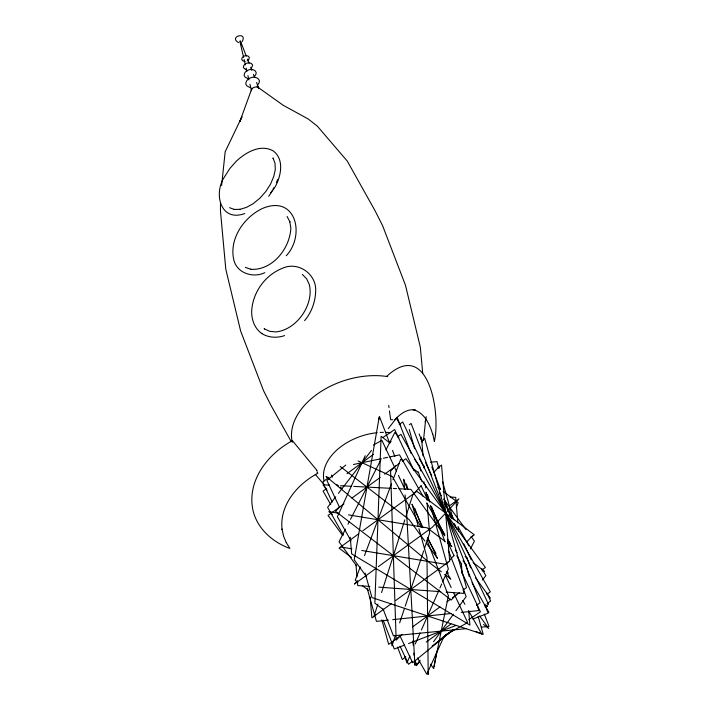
<?xml version="1.0" encoding="UTF-8"?>
<svg xmlns="http://www.w3.org/2000/svg" width="710" height="710" viewBox="0 0 710 710"><rect width="100%" height="100%" fill="white"/><g stroke="black" fill="none" stroke-linecap="round" stroke-linejoin="round"><path stroke-width="1.06" d="M220.464 202.616L220.455 210.985L225.78 269.099L240.637 331.029L263.552 390.713L271.202 405.8L291.233 441.602M221.618 185.47L225.176 151.745L241.968 116.724L239.882 121.499L251.961 88.244M423.453 440.582L425.636 419.912M379.131 417.604L354.219 559.826L366.6 576.769M436.765 651.239L433.721 668.616L430.464 664.152M378.749 419.619L379.397 416.397L389.71 443.182M434.032 666.557L448.409 595.663L426.994 540.035M377.871 604.148L373.833 616.786L376.06 614.425M381.581 592.557L404.824 519.871M405.827 516.711L412.9 494.595L421.057 485.906M438.922 468.272L439.596 466.168L433.659 472.487M420.773 439.197L421.465 437.111L423.062 455.873M395.452 635.406L391.964 645.843L391.583 641.432M399.632 622.883L404.514 608.275M405.215 606.18L423.692 550.862M424.394 548.777L429.621 533.121L427.092 503.328M360.245 566.926L355.24 580.256L357.893 582.262M364.487 555.637L391.467 483.829M393.012 479.729L400.715 459.21L403.369 461.216M456.264 507.828L458.19 502.698L443.155 491.32M276.332 182.674L277.61 179.657M409.954 656.004L406.865 663.007L405.073 656.626M415.243 643.988L420.098 632.983M421.42 629.983L439.064 589.948M439.943 587.942L441.709 583.939M442.587 581.943L448.321 568.932L430.721 506.141M365.188 455.722L337.374 516.738L351.006 540.745M444.132 636.24L426.808 674.251L417.533 657.922M345.495 529.11L339.007 541.819L356.606 565.888M347.989 524.228L349.489 521.291M350.491 519.338L380.933 459.725M385.929 449.945L394.911 432.354L398.825 437.706M470.428 548.954L474.422 541.135L471.165 536.68M270.767 192.738L271.877 191.017M272.977 189.286L274.078 187.555M420.107 660.344L416.273 665.66L414.294 660.504M433.544 641.742L453.37 614.283M455.926 610.742L466.159 596.569L448.312 550.206M335.706 496.822L327.612 507.313L343.427 535.171M338.404 493.326L371.436 450.477M388.29 428.618L396.375 418.128L400.742 425.814M419.743 661.329L417.054 664.826L415.412 661.951M482.445 580.017L485.817 575.641L481.992 568.914M286.263 255.76C305.433 235.232 296.017 194.513 262.718 208.349C243.716 217.171 228.442 239.492 234.06 260.845C237.761 273.634 253.568 278.134 264.839 272.675M304.572 320.663C311.388 312.657 315.213 302.274 315.63 291.801C317.175 274.38 298.298 260.863 282.358 268.309C264.803 275.214 252.254 293.07 251.659 311.921C251.633 320.183 254.872 328.81 261.901 333.576M268.691 196.333L275.365 186.481C281.089 175.991 284.453 159.093 273.164 150.902C260.49 143.739 245.74 152.419 236.377 161.143L229.871 168.465L224.635 176.692C213.204 193.111 220.34 222.603 244.755 213.524M242.083 41.686C248.047 31.125 228.096 36.618 238.569 42.662M251.296 68.426L252.671 65.089C250.808 60.803 242.909 63.101 243.361 67.672L246.095 69.864M254.366 76.653L255.99 74.186L256.132 72.376C253.745 66.873 243.601 69.82 244.187 75.695L245.181 77.186L247.692 78.508M257.384 85.36L259.212 82.573L259.381 80.523C256.674 74.293 245.198 77.63 245.855 84.277L246.982 85.963L249.822 87.463M392.763 419.743L390.642 419.672L389.453 410.904M339.992 506.585L335.546 511.324L451.196 600.057L456.388 594.536M395.754 465.653L390.562 471.183L396.18 640.198L400.626 635.468M342.504 545.457L341.022 547.037L351.929 548.839M357.432 580.913L354.467 584.073L375.688 568.595M447.939 561.974L445.72 564.343L361.736 550.463M449.421 560.394L453.876 555.655M466.479 542.236L472.407 535.917M394.636 420.089C399.757 414.276 406.981 408.543 415.226 409.989L413.176 409.617C424.287 412.466 429.665 424.101 432.647 434.174M386.737 376.327C428.725 337.49 440.945 413.797 434.325 441.434L432.86 434.209M345.797 465.059L326.893 480.466L339.611 507.508M452.163 630.507L412.643 662.732L399.925 635.69M328.908 477.289L322.793 482.01L324.204 485.01M412.031 661.578L408.543 664.276L400.058 646.251M432.124 646.082L453.078 629.921M487.14 603.642L490.637 600.953L486.865 592.939M399.206 424.544L402.748 421.962L488.489 604.228L484.957 606.81M409.342 424.749L411.117 423.462L480.12 602.728L476.587 605.31M326.627 488.524L323.094 491.107L330.727 504.553M346.968 473.685L373.487 454.338M389.408 442.72L391.174 441.434M397.36 436.916L400.901 434.334L490.335 591.847L486.803 594.43M421.199 441.185L424.74 438.602L466.497 587.587L462.964 590.161M343.968 503.86L328.055 515.469L342.397 535.091M351.929 498.056L380.223 477.413M384.642 474.182L399.677 463.222M402.33 461.287L405.863 458.704L485.374 567.485L481.833 570.068M438.008 467.668L441.54 465.085L449.696 561.095L395.763 600.447M358.523 533.929L339.069 548.12L351.45 557.483M362.943 530.698L416.877 491.347L474.351 534.843L470.819 537.417M450.122 505.334L458.962 498.881L432.275 527.308L378.341 566.66M391.343 603.678L371.889 617.869L370.105 596.897M401.949 634.678L388.689 644.352L381.829 619.874M412.563 626.939L439.969 606.935M447.043 601.778L450.584 599.196M452.35 597.909L459.423 592.743M405.854 656.919L402.313 659.501L397.556 647.138M426.186 642.08L450.948 624.019M439.863 639.71L453.122 630.027M382.885 437.511L394.671 429.559L413.992 470.623M443.244 636.888L453.22 630.169M468.635 619.777L480.422 611.825L462.05 572.766M247.284 60.785L248.873 59.409L249.316 57.457C247.808 53.969 241.391 55.841 241.755 59.56L243.06 61.033L245.056 61.397M373.353 445.072L381.909 440.324L396.517 471.369M445.782 634.722L467.659 622.59L453.53 592.548M316.651 470.845L317.113 470.597L292.431 440.697L291.979 440.945C267.927 453.965 247.266 480.351 252.716 509.026C256.461 528.018 272.249 542.076 289.893 548.422L286.201 542.502M316.98 472.221L317.432 471.964L317.76 473.339C297.454 484.06 279.181 505.218 282.101 529.527L281.976 528.985L283.583 536.174L286.166 542.342M404.478 645.124L394.281 649.02L383.169 620.167M408.561 643.571L455.5 625.661M472.851 619.049L488.16 613.209L484.983 604.964M284.586 335.59C276.944 338.262 268.353 337.765 261.457 333.363M353.42 464.517L381.279 458.687M383.427 458.234L387.713 457.338M389.852 456.885L399.499 454.87L422.947 496.166M430.455 462.272L436.987 461.58L438.78 467.961M388.414 620.114L376.442 621.374L367.194 588.386M392.763 619.653L451.542 613.44M461.331 612.402L478.753 610.556L476.96 604.174M466.222 628.661L393.384 635.805L383.08 609.02M481.433 627.17L489.048 626.415L484.291 614.052M329.617 485.143L323.032 484.806L326.937 490.157M340.605 485.72L351.583 486.288M353.784 486.403L391.121 488.338M393.322 488.453L396.615 488.631M398.816 488.737L410.895 489.367L444.779 535.739M450.167 496.982L455.696 497.391L457.843 522.773M369.892 586.469L357.733 585.572L357.361 581.153M378.741 587.117L440.635 591.687M446.164 592.096L463.843 593.4L463.47 588.989M264.564 328.943L264.111 328.739L269.764 331.348L275.915 331.916C296.602 329.866 314.29 304.679 309.285 284.515L306.693 278.897L302.345 274.433M338.661 513.268L328.828 511.653L332.369 514.333M348.486 514.883L427.127 527.814L444.806 541.189M482.409 570.938L484.602 571.302L473.1 562.604M240.415 41.597L241.311 44.934M245.349 267.359L251.012 269.365L250.532 269.303C271.992 270.865 290.017 248.855 290.843 227.883L289.76 221.529L289.928 221.964L287.106 216.488M229.57 207.684L234.575 209.539L234.052 209.432L240.113 209.361L239.661 209.441L246.423 207.4L253.168 203.69L259.975 198.108L265.851 191.451L270.537 184.13L273.749 176.533L275.285 169.637L275.001 163.176L272.959 157.922L273.173 158.436M358.071 460.932L392.39 476.596L421.287 527.503M475.94 631.421L481.824 634.11L468.733 611.061M257.073 86.664L283.175 105.266L308.317 119.049L317.326 126.149L347.296 161.108L374.898 210.453L382.548 225.54L405.472 285.225L420.32 347.154L422.734 373.469M389.932 442.969L381.092 436.277L374.862 603.189L383.711 609.872M412.208 467.908L418.403 472.594M437.848 487.309L440.502 489.314M447.46 543.203L451.88 546.549M465.148 556.578L466.914 557.918M329.609 479.099L326.067 476.419L429.887 563.048L441.38 571.745M336.682 484.451L338.448 485.791M340.214 487.131L341.989 488.462M444.913 574.417L450.22 578.437M485.587 605.195L487.362 606.535L485.658 605.115M362.313 585.608L368.499 590.294M340.214 466.461L409.235 519.693L424.873 541.091M483.563 624.481L488.737 628.474L479.614 615.987M315.222 474.298L323.787 484.282M414.462 459.104L419.681 466.239M439.88 493.885L441.185 495.669M443.786 499.228L465.946 529.545M447.389 539.298L450.646 543.762M455.208 550.001L457.16 552.682M463.026 560.705L466.284 565.16M475.407 577.647L490.397 598.148M426.177 542.875L437.253 558.033M447.034 571.408L448.338 573.192M419.282 458.465L424.189 467.109M444.371 502.644L454.187 519.933M458.003 526.66L468.911 545.866M426.763 502.893L444.762 534.586M447.486 539.387L451.303 546.114M456.761 555.717L461.669 564.361M472.026 582.608L488.933 612.384M427.287 538.065L436.02 553.436M446.377 571.683L450.743 579.36M462.734 600.491L464.917 604.334M425.618 462.742L431.742 475.762M439.286 491.79L441.167 495.793M443.998 501.801L451.533 517.83M454.356 523.838L457.187 529.846M463.781 543.869L471.325 559.888M421.057 485.64L428.13 500.665M430.482 505.671L444.62 535.713M447.442 541.721L454.036 555.744M398.399 475.372L405.002 489.394M412.066 504.419L422.903 527.45M427.615 537.47L437.511 558.495M445.046 574.523L451.169 587.543M325.144 487.016L332.209 502.041M240.37 40.905L246.299 56.134M247.479 59.178L249.059 63.243M250.639 67.308L251.828 70.352M253.408 74.417L254.588 77.461M256.558 82.537L258.928 88.626A3.878 2.556 -17.3 0 0 254.615 87.179A3.878 2.556 -17.3 0 0 251.473 90.703L249.947 84.242M419.148 433.943L422.326 442.179M431.84 466.914L440.564 489.58M444.132 498.846L451.666 518.424M453.654 523.572L454.444 525.64M466.745 557.572L470.703 567.876M397.156 417.302L411.037 453.362M418.172 471.901L421.74 481.176M426.106 492.509L429.674 501.784M431.662 506.931L445.143 541.961M392.488 450.397L394.866 456.574M403.591 479.241L407.558 489.545M414.693 508.094L422.228 527.672M331.517 475.088L332.315 477.147M442.658 481.797L453.095 519.045M454.586 524.362L455.483 527.557M465.627 563.74L469.203 576.511M478.141 616.271L483.217 634.358L371.978 597.58L365.117 573.103M409.244 429.523L414.613 448.684M419.388 465.707L420.879 471.032M423.861 481.673L424.757 484.859M427.447 494.444L429.532 501.89M406.413 484.007L407.904 489.332M412.075 504.233L418.341 526.58M418.935 528.702L426.994 557.439L428.192 674.5L427.597 672.37M239.811 41.153L243.61 57.306M244.116 59.462L245.385 64.85M246.148 68.08L246.902 71.311M247.923 75.624L248.935 79.928M388.716 405.419L389.009 407.611M468.707 610.76L469.922 625.102L351.663 553.862L350.252 537.31M458.225 527.184L458.598 531.595M461.314 563.607L462.157 573.538M423.905 465.804L424.092 468.014M425.494 484.566L425.778 487.877M426.151 492.287L426.808 500.017M403.777 479.516L404.62 489.447M405.09 494.959L406.679 513.721L414.906 665.243L414.525 660.832M412.838 640.961L413.211 645.381M413.868 653.102L414.063 655.312M355.958 564.601L356.988 576.742M426.195 416.717A69.243 45.617 -17.3 0 1 425.13 421.9M292.298 442.321A69.243 45.617 -17.3 0 1 318.47 393.198A69.243 45.617 -17.3 0 1 387.695 376.602M324.053 480.785A50.312 33.139 -17.3 0 1 377.188 432.692M380.214 432.452A50.312 33.139 -17.3 0 1 383.435 432.337M385.574 432.354A50.312 33.139 -17.3 0 1 390.82 432.701M258.617 88.084L258.227 87.002L258.617 88.084"/></g></svg>
